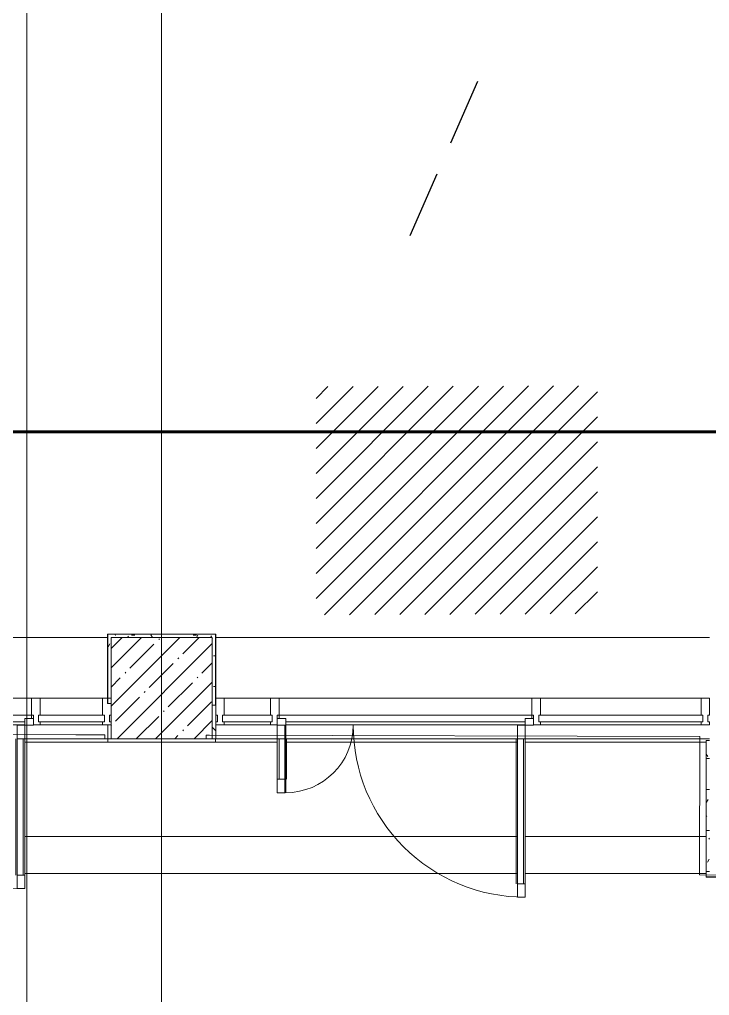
# Model space of a CAD drawing. Header units: millimetres. Extents: x -249154 to 415037, y -45458 to 354837.
# Drawn here: x 47682 to 51774, y 10041 to 15830 of the extents above; entities that cross this region are included whole.
import ezdxf

# ---------------------------------------------------------------- set-up
doc = ezdxf.new("R2010")
doc.units = ezdxf.units.MM
doc.linetypes.add('50_ШТРИХ_ш4_п2_', pattern=[1200, 800, -400])
for name, color, linetype, lineweight in [('8.3) Зашивка для монтажа противпож шторы', 6, 'Continuous', 60), ('A-AREA-BNDY', 7, 'Continuous', 5), ('A-DETL-GENF', 7, 'Continuous', 9), ('A-FLOR', 7, 'Continuous', 9), ('A-GLAZ-CURT', 7, 'Continuous', 9), ('A-GLAZ-CURT-2', 7, 'Continuous', 20), ('A-GLAZ-CWMG', 7, 'Continuous', 9), ('A-GLAZ-CWMG-1', 7, 'Continuous', 20), ('A-WALL', 7, 'Continuous', 5), ('I-WALL', 7, 'Continuous', 5), ('S-COLS', 7, 'Continuous', 9), ('S-COLS-1', 7, 'Continuous', 5), ('Оси', 7, 'Continuous', 9)]:
    doc.layers.add(name, color=color, linetype=linetype, lineweight=lineweight)
for name, color, linetype, lineweight, true_color in [('A-DOOR-1', 7, 'Continuous', 5, 0xc0c0c0), ('A-WALL-1', 9, 'Continuous', 5, 0x808080), ('A-WALL-FNSH-1', 9, 'Continuous', 5, 0x808080)]:
    doc.layers.add(name, color=color, linetype=linetype, lineweight=lineweight, true_color=true_color)
pattern_1 = [(0, (64.7, -136.06), (243.84, 60.96), [20.117, -162.763, 20.117, -162.763, -975.36]), (0, (64.7, -136.06), (243.84, 60.96), [-365.76, 20.117, -345.643, 20.117, -162.763, -426.72]), (0, (64.7, -136.06), (243.84, 60.96), [-914.4, 20.117, -101.803, 20.117, -284.683]), (120, (156.14, -105.58), (-174.71291, 180.691634), [20.117, -162.763, 20.117, -162.763, -975.36]), (120, (156.14, -105.58), (-174.71291, 180.691634), [-365.76, 20.117, -345.643, 20.117, -162.763, -426.72]), (120, (156.14, -105.58), (-174.71291, 180.691634), [-914.4, 20.117, -101.803, 20.117, -284.683]), (240, (186.62, 16.34), (-69.12709, -241.651634), [20.117, -162.763, 20.117, -162.763, -975.36]), (240, (186.62, 16.34), (-69.12709, -241.651634), [-365.76, 20.117, -345.643, 20.117, -162.763, -426.72]), (240, (186.62, 16.34), (-69.12709, -241.651634), [-914.4, 20.117, -101.803, 20.117, -284.683])]

# ---------------------------------------------------------------- blocks, each defined once
blk = doc.blocks.new('Прямоугольный импост - Импост структурный с накладкой - 160мм Темный-32467808-Объем проектирования 1 этажа')
at = {"layer": 'A-GLAZ-CWMG-1'}
for p, q in [((-50, 40), (-50, 140)), ((-50, 140), (0, 140)), ((0, 140), (0, 40)), ((-40, 40), (-50, 40)), ((-50, -17), (-50, 0)), ((-50, 0), (-40, 0)), ((-40, 0), (-40, 40)), ((-10, 40), (-10, 0)), ((0, 40), (-10, 40)), ((-10, 0), (0, 0)), ((0, 0), (0, -17)), ((0, -17), (-50, -17))]:
    blk.add_line(p, q, dxfattribs=at)
blk = doc.blocks.new('Системная панель - Стекло - 40мм-32784007-Объем проектирования 1 этажа')
at = {"layer": 'A-GLAZ-CURT-2'}
for p, q in [((147.5, 0), (-147.5, 0)), ((-147.5, 0), (-147.5, -40)), ((147.5, -40), (147.5, 0)), ((-147.5, -40), (147.5, -40))]:
    blk.add_line(p, q, dxfattribs=at)
blk = doc.blocks.new('Дверь_Витражная_остекление_ - В-19-32784442-Объем проектирования 1 этажа')
at = {"layer": 'A-DETL-GENF'}
for p, q in [((-710, 1040), (-665, 1040)), ((-710, 1040), (-710, 20)), ((-665, 1040), (-710, 1040)), ((-710, 1040), (-710, 20)), ((-665, 1040), (-665, 20)), ((-665, 20), (-665, 1040)), ((-710, 960), (-665, 960)), ((-700, 960), (-700, 100)), ((-656, 960), (-656, 100)), ((760, 420), (715, 420)), ((715, 420), (715, 20)), ((760, 420), (715, 420)), ((715, 420), (715, 20)), ((760, 420), (760, 20)), ((760, 20), (760, 420)), ((706, 340), (706, 100)), ((760, 340), (715, 340)), ((750, 340), (750, 100)), ((-710, 100), (-665, 100)), ((760, 100), (715, 100)), ((-665, 20), (-710, 20)), ((-710, 20), (-665, 20))]:
    blk.add_line(p, q, dxfattribs=at)
at = {"layer": 'A-DOOR-1'}
for p, q in [((-710, 1040), (-710, 20)), ((710, 420), (710, 20)), ((-710, 20), (-760, 20)), ((-760, 20), (-760, -20)), ((-710, -20), (-710, 20)), ((760, 20), (710, 20)), ((710, 20), (710, -20)), ((760, -20), (760, 20)), ((-760, -20), (-710, -20)), ((710, -20), (760, -20))]:
    blk.add_line(p, q, dxfattribs=at)
for centre, radius, start, end in [((-710, 20), 1020, 360, 90), ((710, 20), 400, 90, 180)]:
    blk.add_arc(centre, radius, start, end, dxfattribs=at)
blk = doc.blocks.new('Прямоугольный импост - Импост структурный с накладкой - 160мм Темный-32784438-Объем проектирования 1 этажа')
at = {"layer": 'A-GLAZ-CWMG'}
for p, q in [((49156, 11940), (50656, 11940)), ((49156, 11820), (49156, 11840)), ((49156, 11840), (50656, 11840)), ((50656, 11840), (50656, 11820)), ((49196, 11800), (50616, 11800)), ((49196, 11783), (50616, 11783))]:
    blk.add_line(p, q, dxfattribs=at)
blk = doc.blocks.new('Системная панель - Стекло - 40мм-32784544-Объем проектирования 1 этажа')
at = {"layer": 'A-GLAZ-CURT-2'}
for p, q in [((486.5, 0), (-486.5, 0)), ((-486.5, 0), (-486.5, -40)), ((486.5, -40), (486.5, 0)), ((-486.5, -40), (486.5, -40))]:
    blk.add_line(p, q, dxfattribs=at)
blk = doc.blocks.new('Прямоугольный импост - Импост структурный с накладкой - 160мм Темный-32784005-Объем проектирования 1 этажа')
at = {"layer": 'A-GLAZ-CWMG'}
for p, q in [((48831, 11940), (49106, 11940)), ((48831, 11783), (49106, 11783))]:
    blk.add_line(p, q, dxfattribs=at)
blk = doc.blocks.new('Прямоугольный импост - Импост структурный с накладкой - 160мм Темный-V272-Объем проектирования 1 этажа')
at = {"layer": 'A-GLAZ-CWMG-1'}
for p, q in [((-25, 40), (-25, 140)), ((-25, 140), (25, 140)), ((25, 140), (25, 40)), ((-15, 40), (-25, 40)), ((-25, -17), (-25, 0)), ((-25, 0), (-15, 0)), ((-15, 0), (-15, 40)), ((15, 40), (15, 20)), ((25, 40), (15, 40)), ((15, -17), (-25, -17))]:
    blk.add_line(p, q, dxfattribs=at)
blk = doc.blocks.new('Прямоугольный импост - Импост структурный с накладкой - 160мм Темный-V273-Объем проектирования 1 этажа')
at = {"layer": 'A-GLAZ-CWMG-1'}
for p, q in [((-25, 40), (-25, 140)), ((-25, 140), (25, 140)), ((25, 140), (25, 40)), ((-15, 40), (-25, 40)), ((-15, 20), (-15, 40)), ((15, 40), (15, 0)), ((25, 40), (15, 40)), ((15, 0), (25, 0)), ((25, 0), (25, -17)), ((25, -17), (-15, -17))]:
    blk.add_line(p, q, dxfattribs=at)
blk = doc.blocks.new('Прямоугольный импост - Импост структурный с накладкой - 160мм Темный-32784440-Объем проектирования 1 этажа')
at = {"layer": 'A-GLAZ-CWMG'}
for p, q in [((50706, 11940), (51659, 11940)), ((50706, 11783), (51659, 11783))]:
    blk.add_line(p, q, dxfattribs=at)
blk = doc.blocks.new('Прямоугольный импост - Импост структурный с накладкой - 160мм Темный-V274-Объем проектирования 1 этажа')
at = {"layer": 'A-GLAZ-CWMG-1'}
for p, q in [((0, 140), (-50, 140)), ((-50, 140), (-50, 40)), ((0, 40), (0, 140)), ((-50, 40), (-40, 40)), ((-40, 0), (-50, 0)), ((-50, 0), (-50, -17)), ((-40, 40), (-40, 0)), ((-10, 0), (-10, 40)), ((-10, 40), (0, 40)), ((0, 0), (-10, 0)), ((0, -17), (0, 0)), ((-50, -17), (0, -17))]:
    blk.add_line(p, q, dxfattribs=at)
blk = doc.blocks.new('Дверь_Витражная_остекление_ - В-9-32786634-Объем проектирования 1 этажа')
at = {"layer": 'A-DETL-GENF'}
for p, q in [((-684.5, 989), (-639.5, 989)), ((-684.5, 989), (-684.5, 20)), ((-639.5, 989), (-684.5, 989)), ((-684.5, 989), (-684.5, 20)), ((-639.5, 989), (-639.5, 20)), ((-639.5, 20), (-639.5, 989)), ((-684.5, 909), (-639.5, 909)), ((-674.5, 909), (-674.5, 100)), ((-630.5, 909), (-630.5, 100)), ((734.5, 420), (689.5, 420)), ((689.5, 420), (689.5, 20)), ((734.5, 420), (689.5, 420)), ((689.5, 420), (689.5, 20)), ((734.5, 420), (734.5, 20)), ((734.5, 20), (734.5, 420)), ((680.5, 340), (680.5, 100)), ((734.5, 340), (689.5, 340)), ((724.5, 340), (724.5, 100)), ((-684.5, 100), (-639.5, 100)), ((734.5, 100), (689.5, 100)), ((-639.5, 20), (-684.5, 20)), ((-684.5, 20), (-639.5, 20))]:
    blk.add_line(p, q, dxfattribs=at)
at = {"layer": 'A-DOOR-1'}
for p, q in [((-684.5, 989), (-684.5, 20)), ((684.5, 420), (684.5, 20)), ((-684.5, 20), (-734.5, 20)), ((-734.5, 20), (-734.5, -20)), ((-684.5, -20), (-684.5, 20)), ((734.5, 20), (684.5, 20)), ((684.5, 20), (684.5, -20)), ((734.5, -20), (734.5, 20)), ((-734.5, -20), (-684.5, -20)), ((684.5, -20), (734.5, -20))]:
    blk.add_line(p, q, dxfattribs=at)
for centre, radius, start, end in [((-684.5, 20), 969, 360, 90), ((684.5, 20), 400, 90, 180)]:
    blk.add_arc(centre, radius, start, end, dxfattribs=at)
blk = doc.blocks.new('Прямоугольный импост - Импост структурный с накладкой - 160мм Темный-32786259-Объем проектирования 1 этажа')
at = {"layer": 'A-GLAZ-CWMG'}
for p, q in [((46240, 11940), (47689, 11940)), ((46240, 11820), (46240, 11840)), ((46240, 11840), (47689, 11840)), ((47689, 11840), (47689, 11820)), ((46280, 11800), (47649, 11800)), ((46280, 11783), (47649, 11783))]:
    blk.add_line(p, q, dxfattribs=at)
blk = doc.blocks.new('Системная панель - Стекло - 40мм-32786365-Объем проектирования 1 этажа')
at = {"layer": 'A-GLAZ-CURT-2'}
for p, q in [((195.5, 0), (-195.5, 0)), ((-195.5, 0), (-195.5, -40)), ((195.5, -40), (195.5, 0)), ((-195.5, -40), (195.5, -40))]:
    blk.add_line(p, q, dxfattribs=at)
blk = doc.blocks.new('Прямоугольный импост - Импост структурный с накладкой - 160мм Темный-32786261-Объем проектирования 1 этажа')
at = {"layer": 'A-GLAZ-CWMG'}
for p, q in [((47739, 11940), (48110, 11940)), ((47739, 11783), (48110, 11783))]:
    blk.add_line(p, q, dxfattribs=at)
blk = doc.blocks.new('Прямоугольный импост - Импост структурный с накладкой - 160мм Темный-V276-Объем проектирования 1 этажа')
at = {"layer": 'A-GLAZ-CWMG-1'}
for p, q in [((0, 140), (-50, 140)), ((-50, 140), (-50, 40)), ((0, 40), (0, 140)), ((-50, 40), (-40, 40)), ((-40, 0), (-50, 0)), ((-50, 0), (-50, -17)), ((-40, 40), (-40, 0)), ((-10, 0), (-10, 40)), ((-10, 40), (0, 40)), ((0, 0), (-10, 0)), ((0, -17), (0, 0)), ((-50, -17), (0, -17))]:
    blk.add_line(p, q, dxfattribs=at)

msp = doc.modelspace()

# ---------------------------------------------------------------- hatches: boundary and pattern name
at = {"linetype": 'ByBlock', "ltscale": 0.5}
h = msp.add_hatch(dxfattribs=at)
h.set_pattern_fill('ANSI31', color=5, scale=33)
h.paths.add_polyline_path([(49440.1, 12299.1), (51109.3, 12304.9), (51109.3, 13658.2), (49440.1, 13652.5)])
at = {"layer": 'I-WALL'}
h = msp.add_hatch(dxfattribs=at)
h.set_pattern_fill('FP_191', color=256, style=0, pattern_type=2)
h.set_pattern_definition(pattern_1)
h.paths.add_polyline_path([(48204.7, 12163.9), (48824.7, 12163.9), (48824.7, 12183.9), (48204.7, 12183.9)])
h = msp.add_hatch(dxfattribs=at)
h.set_pattern_fill('FP_191', color=256, style=0, pattern_type=2)
h.set_pattern_definition(pattern_1)
h.paths.add_polyline_path([(48224.7, 11773.9), (48223.9, 12163.9), (48204.7, 12161.7), (48204.7, 11773.9), (48223.9, 11773.9)])
h = msp.add_hatch(dxfattribs=at)
h.set_pattern_fill('FP_191', color=256, style=0, pattern_type=2)
h.set_pattern_definition(pattern_1)
h.paths.add_polyline_path([(48844.7, 11763.9), (48844.7, 12183.9), (48824.7, 12183.9), (48824.7, 11763.9)])
h = msp.add_hatch(dxfattribs=at)
h.set_pattern_fill('FP_23', color=256, style=0, pattern_type=2)
h.set_pattern_definition([(135, (64.7, -136.06), (-141.42136, -141.42136), [])])
h.paths.add_polyline_path([(48844.7, 11563.9), (48845.7, 11563.9), (48844.7, 11763.9), (48824.7, 11763.9), (48824.7, 11563.9), (48828.2, 11563.9)])
h = msp.add_hatch(dxfattribs=at)
h.set_pattern_fill('FP_191', color=256, style=0, pattern_type=2)
h.set_pattern_definition(pattern_1)
h.paths.add_polyline_path([(51754.7, 10743.9), (51774.7, 10743.9), (51773.7, 11553.9), (51754.7, 11553.9), (51754.7, 10763.9)])
at = {"layer": 'S-COLS-1'}
h = msp.add_hatch(dxfattribs=at)
h.set_pattern_fill('FP_1', color=256, style=0, pattern_type=2)
h.set_pattern_definition([(45, (64.7, -136.06), (-114.04925, 114.04925), []), (45, (178.75, -136.06), (-114.04925, 114.04925), [201.612, -40.322, 6.706, -33.617])])
h.paths.add_polyline_path([(48224.7, 11563.9), (48824.7, 11563.9), (48824.7, 12163.9), (48224.7, 12163.9), (48224.7, 11663.9)])

# ---------------------------------------------------------------- linework, layer by layer
at = {"linetype": '50_ШТРИХ_ш4_п2_', "ltscale": 0.5}
msp.add_lwpolyline([(49999, 14549.1), (50400.3, 15465.5)], dxfattribs=at)
at = {"layer": '8.3) Зашивка для монтажа противпож шторы', "linetype": 'ByBlock', "ltscale": 0.5}
msp.add_lwpolyline([(45994.7, 13385.2), (56612, 13385.2)], dxfattribs=at)
at = {"layer": 'A-AREA-BNDY', "flags": 128}
msp.add_lwpolyline([(75546.3, 10701.2), (61965.3, 10733), (61966.4, 11203), (61408.4, 11204.4), (61407.3, 10734.4), (51715.4, 10757.1), (51717.3, 11578.1), (48808.8, 11584.9), (48788.3, 11585), (48788.3, 11564), (48188.3, 11565.4), (48188.3, 11586.4), (48014.8, 11586.8), (45959.3, 11591.6)], dxfattribs=at)
at = {"layer": 'A-FLOR'}
for p, q in [((45994.7, 12163.9), (48204.7, 12163.9)), ((48844.7, 12183.9), (48204.7, 12183.9)), ((48204.7, 12183.9), (48204.7, 11803.9)), ((48844.7, 11763.9), (48844.7, 12183.9)), ((48844.7, 12163.9), (51773.7, 12163.9)), ((48224.7, 11703.9), (48224.7, 11663.9)), ((48204.7, 11542.9), (48204.7, 11646.9)), ((48224.7, 11646.9), (48224.7, 11563.9)), ((48224.7, 11563.9), (47713.7, 11563.9)), ((47713.7, 11543.9), (49210.7, 11543.9)), ((48204.7, 11542.9), (47713.7, 11542.9)), ((48844.7, 11563.9), (48844.7, 11542.9)), ((49210.7, 11542.9), (48844.7, 11542.9)), ((49210.7, 11563.9), (48845.7, 11563.9)), ((50635.7, 11563.9), (49255.7, 11563.9)), ((49255.7, 11543.9), (50635.7, 11543.9)), ((50635.7, 11542.9), (49255.7, 11542.9)), ((51773.7, 11563.9), (50680.7, 11563.9)), ((50680.7, 11543.9), (51754.7, 11543.9)), ((50680.7, 11542.9), (51755, 11542.9)), ((51754.7, 11542.9), (51754.7, 10743.9)), ((47713.7, 10983.9), (50635.7, 10983.9)), ((50680.7, 10983.9), (51754.7, 10983.9)), ((50635.7, 10763.9), (47713.7, 10763.9)), ((51754.7, 10763.9), (50680.7, 10763.9)), ((51754.7, 10743.9), (55814.7, 10743.9))]:
    msp.add_line(p, q, dxfattribs=at)
at = {"layer": 'A-WALL'}
msp.add_line((48824.7, 11763.9), (48824.7, 11563.9), dxfattribs=at)
at = {"layer": 'A-WALL-1'}
for p, q in [((48224.7, 12163.9), (48824.7, 12163.9)), ((48224.7, 11773.9), (48224.7, 12163.9)), ((48824.7, 12163.9), (48824.7, 11763.9)), ((48204.7, 11803.9), (48204.7, 11773.9)), ((48204.7, 11773.9), (48224.7, 11773.9)), ((48845.7, 11763.9), (48824.7, 11763.9)), ((48824.7, 11763.9), (48844.7, 11763.9)), ((48845.7, 11563.9), (48845.7, 11763.9)), ((48824.7, 11563.9), (48845.7, 11563.9)), ((51754.7, 11553.9), (51754.7, 11542.9)), ((51774.7, 11553.9), (51754.7, 11553.9))]:
    msp.add_line(p, q, dxfattribs=at)
at = {"layer": 'A-WALL-FNSH-1'}
for p, q in [((48845.7, 12184.9), (48203.7, 12184.9)), ((48203.7, 12184.9), (48203.7, 11773.9)), ((48845.7, 11763.9), (48845.7, 12184.9)), ((48203.7, 11773.9), (48204.7, 11773.9)), ((48844.7, 11763.9), (48844.7, 11763.9)), ((48224.7, 11543.9), (48224.7, 11542.9)), ((48224.7, 11542.9), (48824.7, 11542.9)), ((48824.7, 11542.9), (48824.7, 11543.9)), ((51754.7, 11553.9), (51753.7, 11553.9)), ((51753.7, 11553.9), (51753.7, 10742.9)), ((51753.7, 10742.9), (55764.7, 10742.9))]:
    msp.add_line(p, q, dxfattribs=at)
at = {"layer": 'S-COLS'}
msp.add_line((48824.7, 11563.9), (48824.7, 11763.9), dxfattribs=at)
at = {"layer": 'S-COLS-1'}
for p, q in [((48824.7, 12163.9), (48224.7, 12163.9)), ((48224.7, 12163.9), (48224.7, 11563.9)), ((48824.7, 11763.9), (48824.7, 12163.9)), ((48224.7, 11563.9), (48824.7, 11563.9))]:
    msp.add_line(p, q, dxfattribs=at)
at = {"layer": 'Оси'}
for points in [[(47724.7, -2042.3), (47724.7, 2957.7), (47724.7, 22262), (47724.7, 27262)], [(49080, -2042.3), (49080, -1322.8), (48524.7, -759.5), (48524.7, 4240.5), (48524.7, 22262), (48524.7, 27262)]]:
    msp.add_lwpolyline(points, dxfattribs=at)

# ---------------------------------------------------------------- block references
at = {"layer": 'A-DOOR-1', "rotation": 180}
for name, p in [('Дверь_Витражная_остекление_ - В-9-32786634-Объем проектирования 1 этажа', (47029.2, 11663.9)), ('Дверь_Витражная_остекление_ - В-19-32784442-Объем проектирования 1 этажа', (49970.7, 11663.9))]:
    msp.add_blockref(name, p, dxfattribs=at)
at = {"layer": 'A-GLAZ-CURT', "rotation": 180}
for name, p in [('Системная панель - Стекло - 40мм-32786365-Объем проектирования 1 этажа', (47989.2, 11663.9)), ('Системная панель - Стекло - 40мм-32784007-Объем проектирования 1 этажа', (49033.2, 11663.9)), ('Системная панель - Стекло - 40мм-32784544-Объем проектирования 1 этажа', (51247.2, 11663.9))]:
    msp.add_blockref(name, p, dxfattribs=at)
at = {"layer": 'A-GLAZ-CWMG'}
for name, p in [('Прямоугольный импост - Импост структурный с накладкой - 160мм Темный-32786259-Объем проектирования 1 этажа', (64.7, -136.1)), ('Прямоугольный импост - Импост структурный с накладкой - 160мм Темный-32786261-Объем проектирования 1 этажа', (64.7, -136.1)), ('Прямоугольный импост - Импост структурный с накладкой - 160мм Темный-V276-Объем проектирования 1 этажа', (48224.7, 11663.9)), ('Прямоугольный импост - Импост структурный с накладкой - 160мм Темный-32784005-Объем проектирования 1 этажа', (64.7, -136.1)), ('Прямоугольный импост - Импост структурный с накладкой - 160мм Темный-32784438-Объем проектирования 1 этажа', (64.7, -136.1)), ('Прямоугольный импост - Импост структурный с накладкой - 160мм Темный-32784440-Объем проектирования 1 этажа', (64.7, -136.1)), ('Прямоугольный импост - Импост структурный с накладкой - 160мм Темный-V274-Объем проектирования 1 этажа', (51773.7, 11663.9))]:
    msp.add_blockref(name, p, dxfattribs=at)
at = {"layer": 'A-GLAZ-CWMG', "extrusion": (0, 0, -1)}
for name, p in [('Прямоугольный импост - Импост структурный с накладкой - 160мм Темный-V272-Объем проектирования 1 этажа', (-47778.7, 11663.9)), ('Прямоугольный импост - Импост структурный с накладкой - 160мм Темный-32467808-Объем проектирования 1 этажа', (-48845.7, 11663.9)), ('Прямоугольный импост - Импост структурный с накладкой - 160мм Темный-V273-Объем проектирования 1 этажа', (-49195.7, 11663.9)), ('Прямоугольный импост - Импост структурный с накладкой - 160мм Темный-V272-Объем проектирования 1 этажа', (-50745.7, 11663.9))]:
    msp.add_blockref(name, p, dxfattribs=at)

doc.saveas('drawing.dxf')
